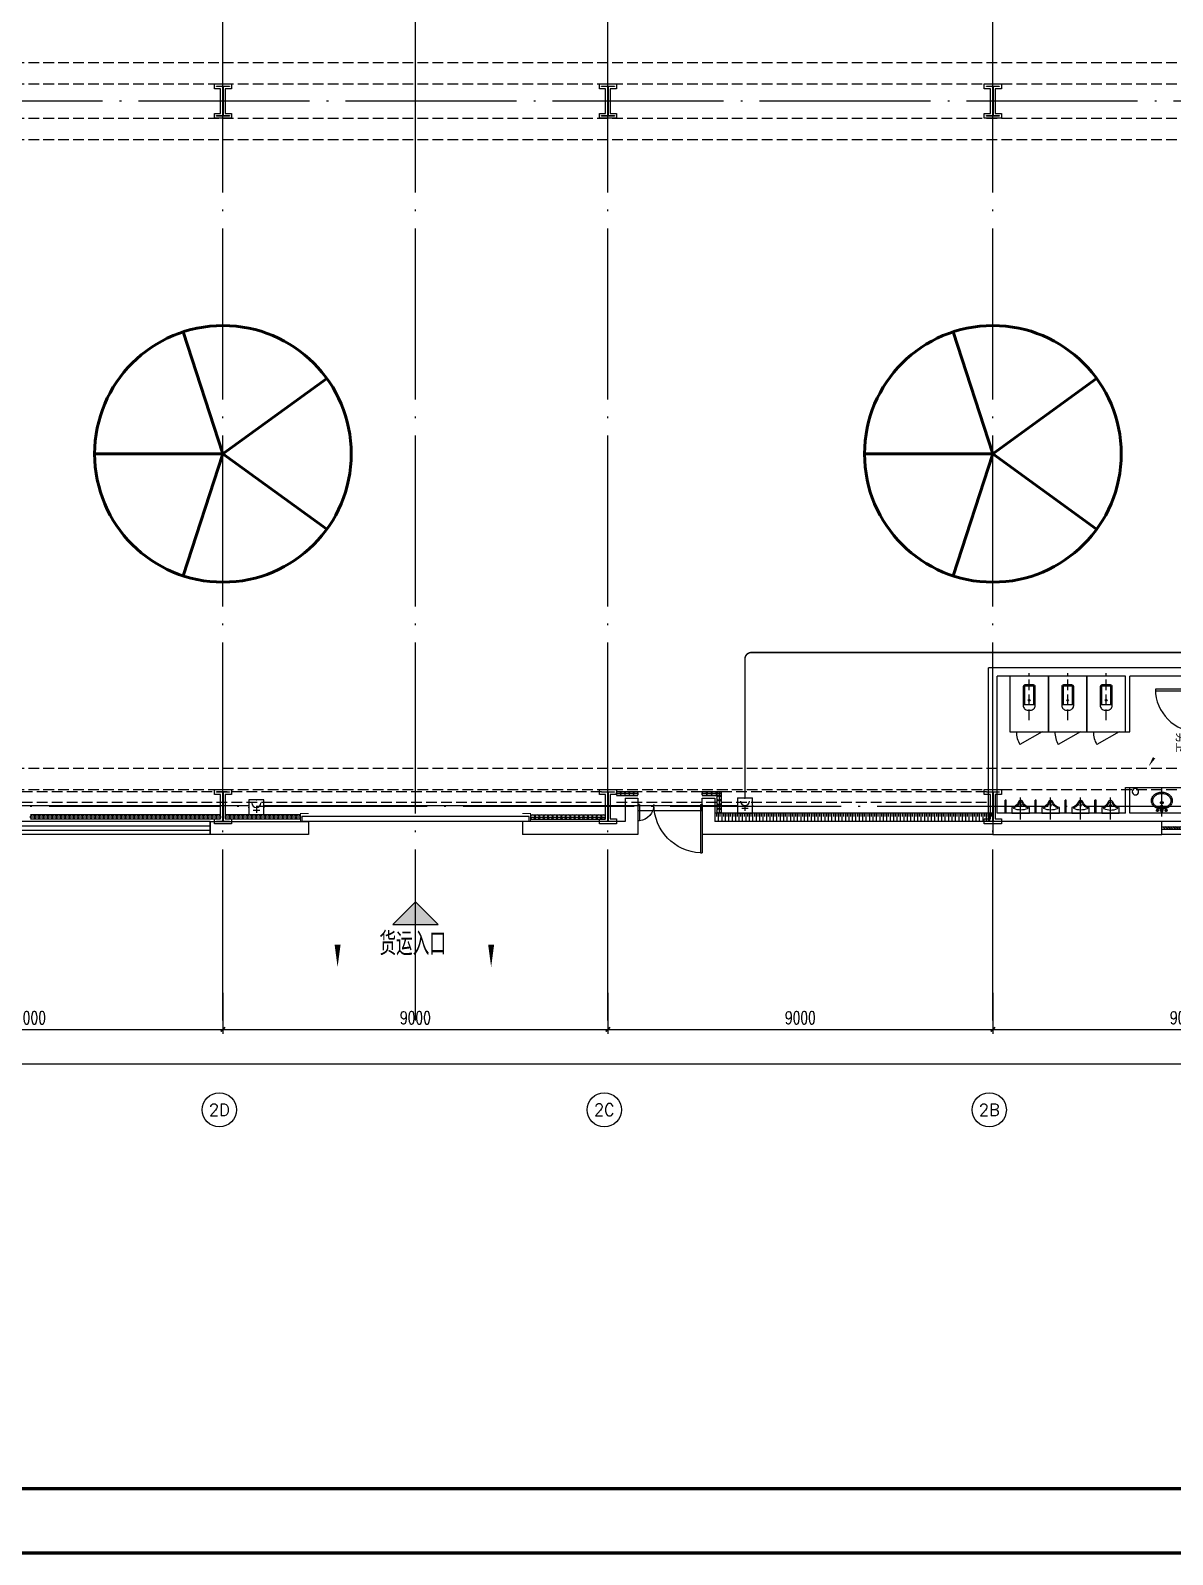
# Model space of a CAD drawing. Extents: x -1396510 to 1250330, y -1892470 to 1623980.
# Drawn here: x 622616 to 649316, y -816618 to -780980 of the extents above; entities that cross this region are included whole.
import ezdxf
from ezdxf.enums import TextEntityAlignment as Align

# ---------------------------------------------------------------- set-up
doc = ezdxf.new("R2010")
doc.units = 0
doc.header["$LTSCALE"] = 1000
doc.header["$MEASUREMENT"] = 0
for name, pattern in [('10平面$0$DASH', [0.35, 0.25, -0.1]), ('10平面$1$DOTE', [2.42, 2, -0.2, 0.02, -0.2]), ('DASH', [0.35, 0.25, -0.1]), ('DOTE', [2.42, 2, -0.2, 0.02, -0.2])]:
    doc.linetypes.add(name, pattern=pattern)
doc.layers.get('Defpoints').update_dxf_attribs({"color": 210})
for name, color, linetype in [('0-cxFrame', 155, 'Continuous'), ('10平面$0$WINDOW', 4, 'Continuous'), ('10平面$1$A-AXIS-DOTE', 14, '10平面$1$DOTE'), ('99平面图例外参$0$A-HATCH-2', 251, 'Continuous'), ('A-AXIS-D', 1, 'Continuous'), ('A-AXIS-DOTE', 14, 'DOTE'), ('A-AXIS-SYMB', 3, 'Continuous'), ('A-HATCH-2', 251, 'Continuous'), ('A-HRAIL', 173, 'Continuous'), ('A-LIN-V', 9, 'Continuous'), ('A-SFCE', 30, 'Continuous'), ('A-TEXT', 61, 'Continuous'), ('A-WC', 223, 'Continuous'), ('A-WINDOW', 140, 'Continuous'), ('AS-COLN', 6, 'Continuous'), ('AS-WALL', 40, 'Continuous'), ('EQUIP-消防', 3, 'Continuous'), ('FH-tri', 180, 'Continuous'), ('WIRE-照明', 1, 'Continuous'), ('建-窗', 4, 'Continuous'), ('建-门', 4, 'Continuous')]:
    doc.layers.add(name, color=color, linetype=linetype)
doc.layers.add('0-cxText', color=131, linetype='Continuous', lineweight=25)
doc.layers.add('A-云线2', color=3, linetype='Continuous', plot=False)
doc.styles.add('_TCH_AXIS', font='COMPLEX', dxfattribs={"bigfont": 'GBCBIG'})
doc.styles.add('_TCH_DIM_T3', font='SIMPLEX', dxfattribs={"width": 0.705882, "bigfont": 'GBCBIG'})
doc.styles.add('_TCH_WINDOW', font='SIMPLEX', dxfattribs={"height": 3.5, "bigfont": 'GBCBIG'})
doc.styles.add('A-STANDARD', font='SIMPLEX', dxfattribs={"bigfont": 'GBCBIG'})
doc.styles.add('cx_tuming', font='simhei.ttf')
doc.styles.add('cx_tuqian1', font='')
doc.styles.get("Standard").update_dxf_attribs({"font": 'gbenor.shx', "bigfont": 'gbcbig.shx'})
doc.styles.add('黑体', font='simhei.ttf', dxfattribs={"height": 12})
doc.styles.get('cx_tuqian1').set_extended_font_data('SimSun')
doc.dimstyles.new('_TCH_ARCH&&100', dxfattribs={"dimtxt": 297.5, "dimasz": 100, "dimexe": 100, "dimexo": 100, "dimgap": 126.25, "dimtad": 1, "dimdec": 0, "dimzin": 0, "dimdsep": 46, "dimtxsty": '_TCH_DIM_T3', "dimblk": 'ARCHTICK', "dimcen": 0.09, "dimclrt": 7, "dimazin": 2, "dimtfac": 1, "dimtdec": 0, "dimtix": 1, "dimtmove": 2, "dimatfit": 3, "dimfxl": 0, "dimtolj": 1, "dimtzin": 0, "dimarcsym": 0})

# ---------------------------------------------------------------- blocks, each defined once
blk = doc.blocks.new('清洁间')
at = {"layer": 'A-AXIS-DOTE', "color": 0, "linetype": 'DASH'}
blk.add_lwpolyline([(2044571, 1694020), (2045331, 1694020)], dxfattribs=at)
at = {"layer": 'A-WC', "color": 0}
for points in [[(2045106, 1693770), (2045106, 1694270), (2044606, 1694270), (2044606, 1693770)], [(2045056, 1693820), (2045056, 1694220), (2044656, 1694220), (2044656, 1693820)]]:
    blk.add_lwpolyline(points, close=True, dxfattribs=at)
for points in [[(2044828, 1694048), (2044656, 1694220)], [(2044884, 1694048), (2045056, 1694220)], [(2044656, 1693820), (2044828, 1693991)], [(2045056, 1693820), (2044884, 1693991)]]:
    blk.add_lwpolyline(points, dxfattribs=at)
blk.add_circle((2044856, 1694020), 40, dxfattribs=at)
blk = doc.blocks.new('厕卫')
at = {"layer": 'A-AXIS-DOTE', "color": 0, "linetype": 'DASH'}
blk.add_line((50, -823), (50, 272), dxfattribs=at)
at = {"layer": 'A-WC', "color": 0}
for p, q in [((-60, -40), (-60, -470)), ((150, -30), (-50, -30)), ((160, -470), (160, -40)), ((190, -470), (-90, -470)), ((350, -1097), (-170, -1397))]:
    blk.add_line(p, q, dxfattribs=at)
blk.add_lwpolyline([(-400, 203), (-400, -1097), (500, -1097), (500, 203)], close=True, dxfattribs=at)
blk.add_lwpolyline([(190, -40, 0.414214), (150, 0), (-50, 0, 0.414214), (-90, -40), (-90, -480, 0.414214), (20, -590), (80, -590, 0.414214), (190, -480)], format="xyb", close=True, dxfattribs=at)
blk.add_circle((50, -359), 20, dxfattribs=at)
for centre, radius, start, end in [((-50, -40), 10, 90, 180), ((150, -40), 10, 0, 90), ((350, -1097), 600, 180, 209.9999)]:
    blk.add_arc(centre, radius, start, end, dxfattribs=at)
for p in [(50, 0), (50, -359)]:
    blk.add_point(p, dxfattribs=at)
blk = doc.blocks.new('$lvtry$00000224')
at = {"color": 0}
for p, q in [((-363, 0), (-363, -300)), ((-338, 0), (-363, 0)), ((-338, -300), (-363, -300)), ((-338, 0), (-338, -300)), ((337, 0), (337, -300)), ((362, 0), (337, 0)), ((362, -300), (337, -300)), ((362, 0), (362, -300))]:
    blk.add_line(p, q, dxfattribs=at)
at = {"color": 0, "elevation": 0}
blk.add_lwpolyline([(-205, -131), (-205, 0), (205, 0), (205, -131, 0.268068), (51, -263, -0.317765), (0, -300, -0.317765), (-51, -263, 0.268068)], format="xyb", close=True, dxfattribs=at)
at = {"color": 0}
blk.add_circle((0, -182, 0), 20, dxfattribs=at)
for centre, radius, start, end in [((-152, -115, 0), 10, 114.1084, 248.1394), ((5, -466, 0), 395, 66.6675, 114.1084), ((-243, -341, 0), 233, 19.2639, 68.1394), ((0, -256, 0), 24, 199.2639, 269.4998), ((0, -256, 0), 24, 270.5002, 340.7361), ((243, -341, 0), 233, 110.4941, 160.7361), ((158, -113, 0), 10, 290.4941, 66.6675)]:
    blk.add_arc(centre, radius, start, end, dxfattribs=at)
blk.add_point((0, -182, 0), dxfattribs=at)
at = {"layer": 'A-AXIS-DOTE', "color": 0}
blk.add_lwpolyline([(0, 153), (0, -367)], dxfattribs=at)
blk = doc.blocks.new('小便器')
at = {"layer": 'A-WC', "color": 8, "xscale": -1, "rotation": 89.99999999999999}
blk.add_blockref('$lvtry$00000224', (2044606, 1695654), dxfattribs=at)
blk = doc.blocks.new('45345')
at = {"layer": 'A-WC'}
h = blk.add_hatch(dxfattribs=at)
h.set_pattern_fill('ANSI31', color=0, scale=10)
h.set_pattern_definition([(30, (40598742844.535, 3385776346.45), (-7.9375, 13.74815), [])])
edge = h.paths.add_edge_path()
edge.add_arc((40598742441.347763, 3385774511.717568), 50, 0, 360)
at = {"layer": 'A-WC', "color": 0}
blk.add_circle((40598742441.347763, 3385774511.717568), 50, dxfattribs=at)
blk = doc.blocks.new('343243')
at = {"layer": '10平面$1$A-AXIS-DOTE', "color": 0}
blk.add_lwpolyline([(-137039, 783550), (-137039, 784210)], dxfattribs=at)
at = {"layer": 'A-WC', "color": 0}
for p, q in [((-137176, 783694), (-137103, 783694)), ((-137139, 783657), (-137139, 783731)), ((-137084, 783875), (-136994, 783875)), ((-137071, 783707), (-137056, 783814)), ((-137064, 783668), (-137071, 783707)), ((-137064, 783668), (-137056, 783814)), ((-137063, 783687), (-137015, 783687)), ((-137056, 783814), (-137022, 783814)), ((-137056, 783804), (-137022, 783804)), ((-137039, 783830), (-137039, 783920)), ((-137014, 783668), (-137022, 783814)), ((-137008, 783707), (-137022, 783814)), ((-137014, 783668), (-137008, 783707)), ((-136976, 783694), (-136903, 783694)), ((-136939, 783657), (-136939, 783731)), ((-137064, 783668), (-137014, 783668))]:
    blk.add_line(p, q, dxfattribs=at)
for points in [[(-137069, 783721, -0.055034), (-137132, 783735, -0.088849), (-137208, 783776, -0.104988), (-137263, 783843, -0.12017), (-137282, 783920, -0.12017), (-137263, 783997, -0.104988), (-137208, 784064, -0.088849), (-137132, 784105, -0.080052), (-137039, 784120, -0.080052)], [(-137065, 783751, -0.056066), (-137123, 783763, -0.088849), (-137190, 783800, -0.104988), (-137237, 783857, -0.12017), (-137252, 783920, -0.12017), (-137237, 783983, -0.104988), (-137190, 784040, -0.088849), (-137123, 784077, -0.080052), (-137039, 784090, -0.080052)], [(-137039, 784120, -0.080052), (-136946, 784105, -0.088849), (-136870, 784064, -0.104988), (-136815, 783997, -0.12017), (-136796, 783920, -0.12017), (-136815, 783843, -0.104988), (-136870, 783776, -0.088849), (-136946, 783735, -0.055034), (-137010, 783721, -0.080052)], [(-137039, 784090, -0.080052), (-136956, 784077, -0.088849), (-136889, 784040, -0.104988), (-136842, 783983, -0.12017), (-136826, 783920, -0.12017), (-136842, 783857, -0.104988), (-136889, 783800, -0.088849), (-136956, 783763, -0.056066), (-137014, 783751, -0.080052)]]:
    blk.add_lwpolyline(points, format="xyb", dxfattribs=at)
for centre, radius in [((-137139, 783694), 25), ((-137139, 783694), 15), ((-137039, 783875), 30), ((-137039, 783875), 20), ((-136939, 783694), 25), ((-136939, 783694), 15)]:
    blk.add_circle(centre, radius, dxfattribs=at)
for centre, start, end in [((-137040, 783695), 80.5252, 279.4748), ((-137038, 783695), 260.5252, 99.4748)]:
    blk.add_arc(centre, 7.19, start, end, dxfattribs=at)
blk = doc.blocks.new('*U14')
at = {"color": 0}
blk.add_lwpolyline([(500, 0), (500, 1000), (460, 1000), (460, 0)], close=True, dxfattribs=at)
blk.add_arc((500, 0), 1000, 90, 180, dxfattribs=at)
blk = doc.blocks.new('*U13')
at = {"color": 0, "xscale": 0.001, "yscale": 0.001, "zscale": 0.001}
blk.add_blockref('*U14', (0, 0), dxfattribs=at)
blk = doc.blocks.new('*U16')
at = {"color": 0}
blk.add_lwpolyline([(400, 0), (400, 800), (360, 800), (360, 0)], close=True, dxfattribs=at)
blk.add_arc((400, 0), 800, 90, 180, dxfattribs=at)
blk = doc.blocks.new('*U15')
at = {"color": 0, "xscale": 0.00125, "yscale": 0.00125, "zscale": 0.00125}
blk.add_blockref('*U16', (0, 0), dxfattribs=at)
blk = doc.blocks.new('G$CA7A27C8F')
at = {"layer": 'A-AXIS-DOTE', "color": 8}
blk.add_lwpolyline([(2222, -4363), (1702, -4363)], dxfattribs=at)
at = {"layer": 'A-AXIS-SYMB', "color": 8}
for points in [[(-426, 1047, 0, 0, 0), (104, 1517, 0, 64, 0), (-76, 1358, 0, 0, 0)], [(1310, -1863, 0, 0, 0), (1840, -1393, 0, 64, 0), (1660, -1552, 0, 0, 0)], [(364, -3083, 0, 0, 0), (980, -3473, 0, 64, 0), (777, -3344, 0, 0, 0)]]:
    blk.add_lwpolyline(points, format="xyseb", dxfattribs=at)
at = {"layer": 'A-LIN-V', "color": 8}
blk.add_line((2070, 2187), (-1130, 2187), dxfattribs=at)
at = {"layer": 'A-WC', "color": 8}
for p, q in [((1470, -3913), (1470, -2413)), ((2070, -4700), (1770, -4700)), ((1770, -4700), (1770, -4725)), ((2070, -4725), (1770, -4725))]:
    blk.add_line(p, q, dxfattribs=at)
at = {"layer": 'A-WC'}
blk.add_line((2070, -4700), (2070, -4725), dxfattribs=at)
at = {"layer": 'A-WC', "color": 8}
blk.add_lwpolyline([(-1130, 1587), (270, 1587), (270, 2187), (270, 2187)], dxfattribs=at)
at = {"layer": 'A-WC', "color": 8, "elevation": 0}
blk.add_lwpolyline([(1939, -4568), (2070, -4568), (2070, -4158), (1939, -4158, -0.268068), (1806, -4312, 0.317765), (1770, -4363, 0.317765), (1806, -4414, -0.268068)], format="xyb", close=True, dxfattribs=at)
at = {"layer": 'A-WC', "color": 8}
blk.add_circle((1888, -4363, 0), 20, dxfattribs=at)
for centre, radius, start, end in [((1729, -4120, 0), 233, 289.2639, 339.5059), ((1957, -4205, 0), 10, 23.3325, 159.5059), ((1603, -4358, 0), 395, 335.8916, 23.3325), ((1814, -4363, 0), 24, 109.2639, 179.4998), ((1814, -4363, 0), 24, 180.5002, 250.7361), ((1729, -4606, 0), 233, 21.8606, 70.7361), ((1955, -4515, 0), 10, 201.8606, 335.8916)]:
    blk.add_arc(centre, radius, start, end, dxfattribs=at)
blk.add_point((1888, -4363, 0), dxfattribs=at)
at = {"layer": 'AS-WALL'}
for p, q in [((-1330, 2387), (-1330, -563)), ((-1130, 2387), (-1330, 2387)), ((-1130, 2387), (-1130, -363)), ((2070, 2387), (2070, -363)), ((2270, 2387), (2070, 2387)), ((2270, 2387), (2270, -463)), ((-1330, -563), (-830, -563)), ((-830, -363), (-1130, -363)), ((-830, -563), (-830, -363)), ((370, -363), (170, -363)), ((170, -363), (170, -563)), ((170, -563), (270, -563)), ((270, -563), (270, -1013)), ((2070, -363), (370, -363)), ((470, -1013), (470, -563)), ((2070, -563), (470, -563)), ((2070, -563), (2070, -2213)), ((2270, -463), (2270, -2313)), ((270, -1013), (470, -1013)), ((470, -1813), (270, -1813)), ((270, -1813), (270, -2213)), ((470, -2213), (470, -1813)), ((-1330, -2213), (-1330, -3963)), ((-830, -2213), (-1330, -2213)), ((-1130, -2413), (-1130, -3913)), ((-1130, -2413), (-830, -2413)), ((-830, -2413), (-830, -2213)), ((270, -2213), (170, -2213)), ((170, -2213), (170, -2413)), ((170, -2413), (370, -2413)), ((2070, -2413), (370, -2413)), ((2070, -2213), (470, -2213)), ((2070, -2413), (2070, -3913)), ((2270, -2313), (2270, -3963)), ((170, -3913), (-1130, -3913)), ((170, -4013), (170, -3913)), ((2070, -3913), (1470, -3913)), ((1470, -4013), (1470, -3913)), ((-1330, -3963), (-1330, -7213)), ((170, -4013), (-1130, -4013)), ((-1130, -4013), (-1130, -7013)), ((2070, -4013), (1470, -4013)), ((2070, -4013), (2070, -7013)), ((2270, -3963), (2270, -7213)), ((2070, -7013), (-1130, -7013)), ((2270, -7213), (-1330, -7213))]:
    blk.add_line(p, q, dxfattribs=at)
at = {"layer": '建-门'}
for p, q in [((170, -363), (-830, -363)), ((470, -1013), (470, -1813)), ((170, -2413), (-830, -2413))]:
    blk.add_line(p, q, dxfattribs=at)
at = {"color": 8}
for name, p, rotation in [('厕卫', (1866, 1037), 270), ('厕卫', (1866, 137), 270), ('厕卫', (-928, -4513), 90), ('厕卫', (-928, -5413), 90), ('小便器', (2046676, 1690591), 180), ('小便器', (2046676, 1689891), 180), ('厕卫', (-928, -6313), 90), ('小便器', (2046676, 1689191), 180)]:
    blk.add_blockref(name, p, dxfattribs=dict(at, rotation=rotation))
at = {"layer": 'A-HRAIL', "color": 8, "rotation": 180}
blk.add_blockref('清洁间', (2046676, 1693207), dxfattribs=at)
at = {"layer": 'A-LIN-V', "color": 8, "xscale": -1.5, "yscale": 1.5, "zscale": 1.5}
for p in [(60898113797, -5078660050), (60898115621, -5078662967), (60898115232, -5078665548)]:
    blk.add_blockref('45345', p, dxfattribs=at)
at = {"layer": 'A-WINDOW', "color": 8}
for p, rotation in [((-137370, 785805), 180), ((785700, 133876), 90)]:
    blk.add_blockref('343243', p, dxfattribs=dict(at, rotation=rotation))
at = {"layer": '建-门'}
for name, p, xscale, yscale, zscale, rotation in [('*U13', (-330, -463), 1000, -1000, 199.9999999999999, 180.0000000000208), ('*U15', (370, -1413), 800, -800, 199.9999999999998, 270), ('*U13', (-330, -2313), 1000, 1000, 200, 180.0000000000208)]:
    blk.add_blockref(name, p, dxfattribs=dict(at, xscale=xscale, yscale=yscale, zscale=zscale, rotation=rotation))
at = {"layer": 'A-TEXT', "color": 8, "style": '_TCH_WINDOW'}
for s, p in [('女卫', (-372, 733)), ('清洁间', (1028, -1515)), ('男卫', (191, -2836))]:
    blk.add_text(s, height=231.5, dxfattribs=at).set_placement(p)
blk = doc.blocks.new('WINDOW2DLIB$DYNSTYLE$00000005')
at = {"color": 0}
for points in [[(-0.5, 0.5), (-0.5, -0.5)], [(-0.5, 0.5), (0.5, 0.5)], [(0.5, -0.5), (0.5, 0.5)], [(0.5, 0.1667), (-0.5, 0.1667)], [(0.5, -0.1667), (-0.5, -0.1667)], [(-0.5, -0.5), (0.5, -0.5)]]:
    blk.add_lwpolyline(points, dxfattribs=at)
blk = doc.blocks.new('10平面$0$$DorLib2D$00000126')
at = {"color": 0, "linetype": 'Continuous'}
for p, q in [((-0.532, 0.5), (-0.532, 0.9)), ((0.532, 0.9), (0.532, 0.5))]:
    blk.add_line(p, q, dxfattribs=at)
at = {"color": 0, "linetype": '10平面$0$DASH'}
for p, q in [((-0.532, 0.9), (0.532, 0.9)), ((-0.532, 0.5), (0.532, 0.5))]:
    blk.add_line(p, q, dxfattribs=at)
blk = doc.blocks.new('DOOR2DLIB$SYSLIB$00000123')
at = {"color": 0}
for p, q in [((0.475, -0.001), (0.475, 0.752)), ((0.475, 0.752), (0.5, 0.752)), ((0.5, -0.001), (0.5, 0.752)), ((-0.5, 0), (-0.5, 0.252)), ((-0.475, 0.252), (-0.5, 0.252)), ((-0.475, 0), (-0.475, 0.252)), ((-0.475, 0), (-0.5, 0)), ((0.475, -0.001), (0.5, -0.001))]:
    blk.add_line(p, q, dxfattribs=at)
for centre, radius, start, end in [((0.505, -0.002), 0.755, 92.2493, 179.7238), ((-0.501, 0.003), 0.251, 359.7899, 84.0974)]:
    blk.add_arc(centre, radius, start, end, dxfattribs=at)
blk = doc.blocks.new('42343243')
at = {"layer": '10平面$0$WINDOW'}
blk.add_line((-144654, 1222620), (-146154, 1222620), dxfattribs=at)
at = {"layer": 'AS-WALL'}
for p, q in [((-153854, 1223170), (-156154, 1223170)), ((-156154, 1223170), (-156154, 1222870)), ((-153854, 1222870), (-153854, 1223170)), ((-146154, 1223170), (-148854, 1223170)), ((-148854, 1222870), (-148854, 1223170)), ((-146154, 1222620), (-146154, 1223170)), ((-144654, 1222620), (-144654, 1223170)), ((-137854, 1223170), (-144654, 1223170)), ((-137854, 1222870), (-137854, 1223170)), ((-156154, 1222870), (-153854, 1222870)), ((-146454, 1222870), (-148854, 1222870)), ((-146454, 1222320), (-146454, 1222870)), ((-144354, 1222320), (-144354, 1222870)), ((-137854, 1222870), (-144354, 1222870)), ((-146154, 1222320), (-146154, 1222620)), ((-144654, 1222620), (-144654, 1222320)), ((-146454, 1222320), (-146154, 1222320)), ((-144654, 1222320), (-144354, 1222320))]:
    blk.add_line(p, q, dxfattribs=at)
at = {"layer": '10平面$0$WINDOW', "zscale": 300}
for name, p, xscale, yscale, rotation in [('DOOR2DLIB$SYSLIB$00000123', (-145404, 1222470), -1500, -1500, 179.9999999999555), ('10平面$0$$DorLib2D$00000126', (-151354, 1223020), 5000, 300, 180)]:
    blk.add_blockref(name, p, dxfattribs=dict(at, xscale=xscale, yscale=yscale, rotation=rotation))
at = {"layer": '建-窗', "xscale": -13200, "yscale": -300, "zscale": 300, "rotation": 359.9999999996728}
blk.add_blockref('WINDOW2DLIB$DYNSTYLE$00000005', (-162754, 1223020), dxfattribs=at)
blk = doc.blocks.new('nt66')
at = {"layer": 'A-HATCH-2', "color": 8}
blk.add_lwpolyline([(-195840, 766870), (-195440, 766870), (-195440, 766758), (-195586, 766758), (-195586, 766182), (-195440, 766182), (-195440, 766070), (-195840, 766070), (-195840, 766182), (-195694, 766182), (-195694, 766758), (-195840, 766758)], close=True, dxfattribs=at)
at = {"layer": 'AS-COLN'}
blk.add_lwpolyline([(-195790, 766820), (-195490, 766820), (-195490, 766808), (-195636, 766808), (-195636, 766132), (-195490, 766132), (-195490, 766120), (-195790, 766120), (-195790, 766132), (-195644, 766132), (-195644, 766808), (-195790, 766808)], close=True, dxfattribs=at)
blk = doc.blocks.new('33333')
for p in [(39786, -109900), (48786, -109900), (57786, -109900), (39786, -126400), (48786, -126400), (57786, -126400)]:
    blk.add_blockref('nt66', p)
blk = doc.blocks.new('w42343')
at = {"layer": 'A-HATCH-2', "color": 8, "linetype": 'DASH'}
for p, q in [((-263654, 657470), (-128354, 657470)), ((-263654, 656970), (-128354, 656970)), ((-263654, 656170), (-128354, 656170)), ((-263654, 655670), (-128354, 655670)), ((-263654, 640970), (-128354, 640970)), ((-263654, 640470), (-128354, 640470))]:
    blk.add_line(p, q, dxfattribs=at)
blk = doc.blocks.new('w4324324')
at = {"layer": 'A-HATCH-2', "color": 0, "lineweight": 60}
for q in [(-1694760, 686605), (-1697614, 684532), (-1691907, 684532), (-1696524, 681178), (-1692997, 681178)]:
    blk.add_line((-1694760, 683605), q, dxfattribs=at)
blk.add_circle((-1694760, 683605), 3000, dxfattribs=at)
blk = doc.blocks.new('ner546')
at = {"layer": 'A-LIN-V', "color": 8}
for p in [(565280, -46744), (565280, -64744)]:
    blk.add_blockref('w4324324', p, dxfattribs=at)
blk = doc.blocks.new('3333')
at = {"layer": 'A-SFCE', "const_width": 20}
blk.add_lwpolyline([(-227064, 766320), (-227064, 766510), (-227244, 766510), (-227244, 766320)], dxfattribs=at)
blk = doc.blocks.new('_ArchTick')
at = {"color": 0, "linetype": 'ByBlock', "const_width": 0.4}
blk.add_lwpolyline([(-0.5, -0.5), (0.5, 0.5)], dxfattribs=at)
blk = doc.blocks.new('*D5760')
at = {"layer": 'A-AXIS-D', "color": 0, "lineweight": -2, "transparency": 16777216}
for p, q in [((120300, -86850), (120300, -87810)), ((129300, -86850), (129300, -87810)), ((120300, -87710), (129300, -87710))]:
    blk.add_line(p, q, dxfattribs=at)
at = {"layer": 'Defpoints', "color": 0, "transparency": 16777216}
for p in [(120300, -86750), (129300, -86750), (129300, -87710)]:
    blk.add_point(p, dxfattribs=at)
at = {"layer": 'A-AXIS-D', "color": 0, "lineweight": -2, "transparency": 16777216, "xscale": 100, "yscale": 100, "zscale": 100, "rotation": 180}
blk.add_blockref('_ArchTick', (120300, -87710), dxfattribs=at)
at = {"layer": 'A-AXIS-D', "color": 0, "lineweight": -2, "transparency": 16777216, "xscale": 100, "yscale": 100, "zscale": 100}
blk.add_blockref('_ArchTick', (129300, -87710), dxfattribs=at)
at = {"layer": 'A-AXIS-D', "color": 7, "transparency": 16777216, "insert": (124800, -87435), "char_height": 297.5, "attachment_point": 5, "style": '_TCH_DIM_T3'}
blk.add_mtext('\\A1;9000', dxfattribs=at)
blk = doc.blocks.new('*D5761')
at = {"layer": 'A-AXIS-D', "color": 0, "lineweight": -2, "transparency": 16777216}
for p, q in [((129300, -86850), (129300, -87810)), ((138300, -86850), (138300, -87810)), ((129300, -87710), (138300, -87710))]:
    blk.add_line(p, q, dxfattribs=at)
at = {"layer": 'Defpoints', "color": 0, "transparency": 16777216}
for p in [(129300, -86750), (138300, -86750), (138300, -87710)]:
    blk.add_point(p, dxfattribs=at)
at = {"layer": 'A-AXIS-D', "color": 0, "lineweight": -2, "transparency": 16777216, "xscale": 100, "yscale": 100, "zscale": 100, "rotation": 180}
blk.add_blockref('_ArchTick', (129300, -87710), dxfattribs=at)
at = {"layer": 'A-AXIS-D', "color": 0, "lineweight": -2, "transparency": 16777216, "xscale": 100, "yscale": 100, "zscale": 100}
blk.add_blockref('_ArchTick', (138300, -87710), dxfattribs=at)
at = {"layer": 'A-AXIS-D', "color": 7, "transparency": 16777216, "insert": (133800, -87435), "char_height": 297.5, "attachment_point": 5, "style": '_TCH_DIM_T3'}
blk.add_mtext('\\A1;9000', dxfattribs=at)
blk = doc.blocks.new('*D5762')
at = {"layer": 'A-AXIS-D', "color": 0, "lineweight": -2, "transparency": 16777216}
for p, q in [((138300, -86850), (138300, -87810)), ((147300, -86850), (147300, -87810)), ((138300, -87710), (147300, -87710))]:
    blk.add_line(p, q, dxfattribs=at)
at = {"layer": 'Defpoints', "color": 0, "transparency": 16777216}
for p in [(138300, -86750), (147300, -86750), (147300, -87710)]:
    blk.add_point(p, dxfattribs=at)
at = {"layer": 'A-AXIS-D', "color": 0, "lineweight": -2, "transparency": 16777216, "xscale": 100, "yscale": 100, "zscale": 100, "rotation": 180}
blk.add_blockref('_ArchTick', (138300, -87710), dxfattribs=at)
at = {"layer": 'A-AXIS-D', "color": 0, "lineweight": -2, "transparency": 16777216, "xscale": 100, "yscale": 100, "zscale": 100}
blk.add_blockref('_ArchTick', (147300, -87710), dxfattribs=at)
at = {"layer": 'A-AXIS-D', "color": 7, "transparency": 16777216, "insert": (142800, -87435), "char_height": 297.5, "attachment_point": 5, "style": '_TCH_DIM_T3'}
blk.add_mtext('\\A1;9000', dxfattribs=at)
blk = doc.blocks.new('*D5763')
at = {"layer": 'A-AXIS-D', "color": 0, "lineweight": -2, "transparency": 16777216}
for p, q in [((147300, -86850), (147300, -87810)), ((156300, -86850), (156300, -87810)), ((147300, -87710), (156300, -87710))]:
    blk.add_line(p, q, dxfattribs=at)
at = {"layer": 'Defpoints', "color": 0, "transparency": 16777216}
for p in [(147300, -86750), (156300, -86750), (156300, -87710)]:
    blk.add_point(p, dxfattribs=at)
at = {"layer": 'A-AXIS-D', "color": 0, "lineweight": -2, "transparency": 16777216, "xscale": 100, "yscale": 100, "zscale": 100, "rotation": 180}
blk.add_blockref('_ArchTick', (147300, -87710), dxfattribs=at)
at = {"layer": 'A-AXIS-D', "color": 0, "lineweight": -2, "transparency": 16777216, "xscale": 100, "yscale": 100, "zscale": 100}
blk.add_blockref('_ArchTick', (156300, -87710), dxfattribs=at)
at = {"layer": 'A-AXIS-D', "color": 7, "transparency": 16777216, "insert": (151800, -87435), "char_height": 297.5, "attachment_point": 5, "style": '_TCH_DIM_T3'}
blk.add_mtext('\\A1;9000', dxfattribs=at)
blk = doc.blocks.new('*D5765')
at = {"layer": 'A-AXIS-D', "color": 0, "lineweight": -2, "transparency": 16777216}
for p, q in [((-900, -86950), (-900, -88610)), ((157100, -86950), (157100, -88610)), ((-900, -88510), (157100, -88510))]:
    blk.add_line(p, q, dxfattribs=at)
at = {"layer": 'Defpoints', "color": 0, "transparency": 16777216}
for p in [(-900, -86850), (157100, -86850), (157100, -88510)]:
    blk.add_point(p, dxfattribs=at)
at = {"layer": 'A-AXIS-D', "color": 0, "lineweight": -2, "transparency": 16777216, "xscale": 100, "yscale": 100, "zscale": 100, "rotation": 180}
blk.add_blockref('_ArchTick', (-900, -88510), dxfattribs=at)
at = {"layer": 'A-AXIS-D', "color": 0, "lineweight": -2, "transparency": 16777216, "xscale": 100, "yscale": 100, "zscale": 100}
blk.add_blockref('_ArchTick', (157100, -88510), dxfattribs=at)
at = {"layer": 'A-AXIS-D', "color": 7, "transparency": 16777216, "insert": (78100, -88235), "char_height": 297.5, "attachment_point": 5, "style": '_TCH_DIM_T3'}
blk.add_mtext('\\A1;158000', dxfattribs=at)
blk = doc.blocks.new('*U52')
at = {"color": 0}
for p, q in [((-250, 150), (250, 150)), ((250, 30), (-250, 30)), ((-250, -30), (-190, 30)), ((-190, -30), (-130, 30)), ((-130, -30), (-70, 30)), ((-70, -30), (-10, 30)), ((-10, -30), (50, 30)), ((50, -30), (110, 30)), ((110, -30), (170, 30)), ((170, -30), (230, 30)), ((250, -30), (-250, -30)), ((-250, -150), (250, -150))]:
    blk.add_line(p, q, dxfattribs=at)
for points in [[(-250, -150), (-250, 150)], [(250, -150), (250, 150)]]:
    blk.add_lwpolyline(points, dxfattribs=at)
blk = doc.blocks.new('*U51')
at = {"color": 0, "xscale": 0.001999999996058992, "yscale": 0.003333333333333334, "zscale": 0.001999999996058992}
blk.add_blockref('*U52', (0, 0), dxfattribs=at)
blk = doc.blocks.new('99平面图例外参$0$$LinePat$填挖边坡')
at = {"color": 0}
for p, q in [((0, 0), (0, -1500)), ((300, 0), (300, -600))]:
    blk.add_line(p, q, dxfattribs=at)
at = {"layer": 'Defpoints', "color": 0}
blk.add_point((600, 0), dxfattribs=at)
blk = doc.blocks.new('99平面图例外参$0$$LinePat$圆环')
for points in [[(0, 150), (300, 150)], [(0, 0), (300, 0)], [(0, -150), (300, -150)]]:
    blk.add_lwpolyline(points)
at = {"color": 0}
blk.add_circle((150, 0), 150, dxfattribs=at)
blk = doc.blocks.new('$equip$00002656')
for p, q in [((-0.5, 1), (-0.5, 0)), ((0.5, 1), (-0.5, 1)), ((-0.5, 0), (0.5, 0)), ((-0.22, 0.33), (0.22, 0.33)), ((0, 0.5), (0, 0.15)), ((0.5, 0), (0.5, 1))]:
    blk.add_line(p, q)
at = {"const_width": 0.0571}
blk.add_lwpolyline([(-0.5, 1), (0.5, 1), (0.5, 0), (-0.5, 0), (-0.5, 1), (0.5, 1)], dxfattribs=at)
blk.add_arc((0, 0.8), 0.3, 180, 0)
for p in [(-0.5, 0.5), (0, 1), (0, 0), (0.5, 0.5)]:
    blk.add_point(p)
at = {"color": 7, "flags": 1}
for tag, height, p in [('A', 0.00002, (0, 0)), ('B', 0.4, (0.76, 0.29))]:
    blk.add_attdef(tag, text='', height=height, dxfattribs=at).set_placement(p, align=Align.MIDDLE_CENTER)
blk = doc.blocks.new('TK22.A0+1 L(Dragon)')
at = {"layer": '0-cxFrame', "color": 7, "const_width": 0.5}
blk.add_lwpolyline([(0, 0), (-1485, 0), (-1485, 841), (0, 841)], close=True, dxfattribs=at)
at = {"layer": '0-cxFrame', "const_width": 0.5}
blk.add_lwpolyline([(-80, 10), (-1465, 10), (-1465, 831), (-80, 831)], close=True, dxfattribs=at)
at = {"style": '黑体', "flags": 4}
blk.add_attdef('图幅', text='', height=3.3, dxfattribs=at).set_placement((-40, 3), align=Align.RIGHT)
at = {"layer": '0-cxText', "flags": 4}
for tag, height, style, p in [('建设单位', 3.5, 'cx_tuming', (-45, 240)), ('项目名称', 3.5, 'cx_tuming', (-45, 210)), ('子项名称', 3.5, 'cx_tuming', (-45, 180)), ('工程编号', 3.3, 'cx_tuqian1', (-35, 165)), ('图名1', 3.5, 'cx_tuming', (-45, 87)), ('图名2', 3.5, 'cx_tuming', (-45, 79)), ('图名3', 3.5, 'cx_tuming', (-45, 71)), ('出图日期', 3.3, 'cx_tuqian1', (-39, 60)), ('专业', 3.3, 'cx_tuqian1', (-55, 52)), ('图号', 3.3, 'cx_tuqian1', (-55, 44)), ('版次', 3.3, 'cx_tuqian1', (-20, 44))]:
    blk.add_attdef(tag, text='', height=height, dxfattribs=dict(at, style=style)).set_placement(p, align=Align.MIDDLE)
at = {"layer": 'Defpoints', "color": 6, "flags": 4}
for tag, height, style, p in [('tufu', 3.3, '黑体', (-12, 12)), ('dwfname', 4, 'cx_tuqian1', (-80, 3))]:
    blk.add_attdef(tag, text='', height=height, dxfattribs=dict(at, style=style)).set_placement(p, align=Align.RIGHT)
blk = doc.blocks.new('世赫2#厂房一层0821')
at = {"layer": 'FH-tri'}
h = blk.add_hatch(color=8, dxfattribs=at)
h.dxf.hatch_style = 1
h.paths.add_polyline_path([(133269.7, -85252.6), (134330.3, -85252.6), (133800, -84722.3)])
at = {"layer": 'A-AXIS-D'}
for centre in [(129215.1, -89588.9), (138215.1, -89588.9), (147215.1, -89588.9)]:
    blk.add_circle(centre, 400, dxfattribs=at)
at = {"layer": 'A-AXIS-DOTE', "color": 8, "ltscale": 2}
for p, q in [((129300, -87498.9), (129300, 6300)), ((133800, -87498.9), (133800, 6300)), ((138300, -87498.9), (138300, 6300)), ((147300, -87498.9), (147300, 6300)), ((165204.2, -66000), (-11095.8, -66000)), ((163114.2, -82500), (-11095.8, -82500))]:
    blk.add_line(p, q, dxfattribs=at)
at = {"layer": 'A-AXIS-SYMB', "color": 8}
for points in [[(131980, -84792.3, 0, 0, 0), (131980, -86252.3, 0, 140, 0), (131980, -85727.3, 0, 0, 0)], [(135570, -84792.3, 0, 0, 0), (135570, -86252.3, 0, 140, 0), (135570, -85727.3, 0, 0, 0)]]:
    blk.add_lwpolyline(points, format="xyseb", dxfattribs=at)
at = {"layer": 'A-LIN-V'}
blk.add_line((147304, -82650), (140800, -82650), dxfattribs=at)
at = {"layer": 'A-SFCE', "linetype": 'DASH'}
for p, q in [((138150, -82150), (120450, -82150)), ((138150, -82400), (120450, -82400))]:
    blk.add_line(p, q, dxfattribs=at)
at = {"layer": 'A-SFCE', "color": 2, "linetype": 'DASH'}
for p, q in [((147150, -82150), (138450, -82150)), ((147150, -82400), (138450, -82400))]:
    blk.add_line(p, q, dxfattribs=at)
at = {"layer": 'AS-WALL'}
for p, q in [((151250, -82850), (147300, -82850)), ((147300, -82850), (147300, -83150)), ((151250, -83150), (151250, -82850)), ((147300, -83150), (151250, -83150))]:
    blk.add_line(p, q, dxfattribs=at)
at = {"layer": 'FH-tri', "color": 8}
blk.add_lwpolyline([(133269.7, -85252.6), (134330.3, -85252.6), (134330.3, -85252.6), (133800, -84722.3)], close=True, dxfattribs=at)
at = {"color": 8, "rotation": 270}
blk.add_blockref('G$CA7A27C8F', (154412.9, -80580.4), dxfattribs=at)
at = {"layer": '99平面图例外参$0$A-HATCH-2', "color": 203, "xscale": 0.1338271774238745, "yscale": 0.1333333333333333, "zscale": 0.1333333333333333, "rotation": 8.819635547467743e-11}
for p in [(140800, -82650), (140880.3, -82650), (140960.6, -82650), (141040.9, -82650), (141121.2, -82650), (141201.5, -82650), (141281.8, -82650), (141362.1, -82650), (141442.4, -82650), (141522.7, -82650), (141603, -82650), (141683.3, -82650), (141763.6, -82650), (141843.9, -82650), (141924.1, -82650), (142004.4, -82650), (142084.7, -82650), (142165, -82650), (142245.3, -82650), (142325.6, -82650), (142405.9, -82650), (142486.2, -82650), (142566.5, -82650), (142646.8, -82650), (142727.1, -82650), (142807.4, -82650), (142887.7, -82650), (142968, -82650), (143048.3, -82650), (143128.6, -82650), (143208.9, -82650), (143289.2, -82650), (143369.5, -82650), (143449.8, -82650), (143530.1, -82650), (143610.4, -82650), (143690.7, -82650), (143771, -82650), (143851.3, -82650), (143931.6, -82650), (144011.9, -82650), (144092.1, -82650), (144172.4, -82650), (144252.7, -82650), (144333, -82650), (144413.3, -82650), (144493.6, -82650), (144573.9, -82650), (144654.2, -82650), (144734.5, -82650), (144814.8, -82650), (144895.1, -82650), (144975.4, -82650), (145055.7, -82650), (145136, -82650), (145216.3, -82650), (145296.6, -82650), (145376.9, -82650), (145457.2, -82650), (145537.5, -82650), (145617.8, -82650), (145698.1, -82650), (145778.4, -82650), (145858.7, -82650), (145939, -82650), (146019.3, -82650), (146099.6, -82650), (146179.9, -82650), (146260.1, -82650), (146340.4, -82650), (146420.7, -82650), (146501, -82650), (146581.3, -82650), (146661.6, -82650), (146741.9, -82650), (146822.2, -82650), (146902.5, -82650), (146982.8, -82650), (147063.1, -82650), (147143.4, -82650), (147223.7, -82650)]:
    blk.add_blockref('99平面图例外参$0$$LinePat$填挖边坡', p, dxfattribs=at)
at = {"layer": 'A-HRAIL', "yscale": 0.3333333333111111, "zscale": 0.3333333333111111}
for p, xscale, rotation in [((138600, -82200), 0.3333327848855343, 180), ((138700, -82200), 0.3333327848855343, 180), ((138800, -82200), 0.3333327848855343, 180), ((138900, -82200), 0.3333327848855343, 180), ((139000, -82200), 0.3333327848855343, 180), ((140612.5, -82200), 0.3749999998826196, 180), ((140725, -82200), 0.3749999998826196, 180), ((140837.5, -82200), 0.3749999998826196, 180), ((140950, -82200), 0.3749999998826196, 180), ((140900, -82150), 0.3333333088954032, 270), ((140900, -82250), 0.3333333088954032, 270), ((140900, -82350), 0.3333333088954032, 270), ((140900, -82450), 0.3333333088954032, 270), ((140900, -82550), 0.3333333088954032, 270), ((124901, -82744), 0.3368181817957239, 180.0000000002033), ((125002.1, -82744), 0.3368181817957239, 180.0000000002033), ((125103.1, -82744), 0.3368181817957239, 180.0000000002033), ((125204.2, -82744), 0.3368181817957239, 180.0000000002033), ((125305.2, -82744), 0.3368181817957239, 180.0000000002033), ((125406.3, -82744), 0.3368181817957239, 180.0000000002033), ((125507.3, -82744), 0.3368181817957239, 180.0000000002033), ((125608.4, -82744), 0.3368181817957239, 180.0000000002033), ((125709.4, -82744), 0.3368181817957239, 180.0000000002033), ((125810.5, -82744), 0.3368181817957239, 180.0000000002033), ((125911.5, -82744), 0.3368181817957239, 180.0000000002033), ((126012.5, -82744), 0.3368181817957239, 180.0000000002033), ((126113.6, -82744), 0.3368181817957239, 180.0000000002033), ((126214.6, -82744), 0.3368181817957239, 180.0000000002033), ((126315.7, -82744), 0.3368181817957239, 180.0000000002033), ((126416.7, -82744), 0.3368181817957239, 180.0000000002033), ((126517.8, -82744), 0.3368181817957239, 180.0000000002033), ((126618.8, -82744), 0.3368181817957239, 180.0000000002033), ((126719.9, -82744), 0.3368181817957239, 180.0000000002033), ((126820.9, -82744), 0.3368181817957239, 180.0000000002033), ((126922, -82744), 0.3368181817957239, 180.0000000002033), ((127023, -82744), 0.3368181817957239, 180.0000000002033), ((127124, -82744), 0.3368181817957239, 180.0000000002033), ((127225.1, -82744), 0.3368181817957239, 180.0000000002033), ((127326.1, -82744), 0.3368181817957239, 180.0000000002033), ((127427.2, -82744), 0.3368181817957239, 180.0000000002033), ((127528.2, -82744), 0.3368181817957239, 180.0000000002033), ((127629.3, -82744), 0.3368181817957239, 180.0000000002033), ((127730.3, -82744), 0.3368181817957239, 180.0000000002033), ((127831.4, -82744), 0.3368181817957239, 180.0000000002033), ((127932.4, -82744), 0.3368181817957239, 180.0000000002033), ((128033.5, -82744), 0.3368181817957239, 180.0000000002033), ((128134.5, -82744), 0.3368181817957239, 180.0000000002033), ((128235.5, -82744), 0.3368181817957239, 180.0000000002033), ((128336.6, -82744), 0.3368181817957239, 180.0000000002033), ((128437.6, -82744), 0.3368181817957239, 180.0000000002033), ((128538.7, -82744), 0.3368181817957239, 180.0000000002033), ((128639.7, -82744), 0.3368181817957239, 180.0000000002033), ((128740.8, -82744), 0.3368181817957239, 180.0000000002033), ((128841.8, -82744), 0.3368181817957239, 180.0000000002033), ((128942.9, -82744), 0.3368181817957239, 180.0000000002033), ((129043.9, -82744), 0.3368181817957239, 180.0000000002033), ((129145, -82744), 0.3368181817957239, 180.0000000002033), ((129246, -82744), 0.3368181817957239, 180.0000000002033), ((129457.3, -82744), 0.3444734679202548, 180.000000000205), ((129560.7, -82744), 0.3444734679202548, 180.000000000205), ((129664, -82744), 0.3444734679202548, 180.000000000205), ((129767.4, -82744), 0.3444734679202548, 180.000000000205), ((129870.7, -82744), 0.3444734679202548, 180.000000000205), ((129974.1, -82744), 0.3444734679202548, 180.000000000205), ((130077.4, -82744), 0.3444734679202548, 180.000000000205), ((130180.7, -82744), 0.3444734679202548, 180.000000000205), ((130284.1, -82744), 0.3444734679202548, 180.000000000205), ((130387.4, -82744), 0.3444734679202548, 180.000000000205), ((130490.8, -82744), 0.3444734679202548, 180.000000000205), ((130594.1, -82744), 0.3444734679202548, 180.000000000205), ((130697.4, -82744), 0.3444734679202548, 180.000000000205), ((130800.8, -82744), 0.3444734679202548, 180.000000000205), ((130904.1, -82744), 0.3444734679202548, 180.000000000205), ((131007.5, -82744), 0.3444734679202548, 180.000000000205), ((131110.8, -82744), 0.3444734679202548, 180.000000000205), ((136489.2, -82744), -0.344473467906519, 179.999999999795), ((136592.5, -82744), -0.344473467906519, 179.999999999795), ((136695.9, -82744), -0.344473467906519, 179.999999999795), ((136799.2, -82744), -0.344473467906519, 179.999999999795), ((136902.6, -82744), -0.344473467906519, 179.999999999795), ((137005.9, -82744), -0.344473467906519, 179.999999999795), ((137109.2, -82744), -0.344473467906519, 179.999999999795), ((137212.6, -82744), -0.344473467906519, 179.999999999795), ((137315.9, -82744), -0.344473467906519, 179.999999999795), ((137419.3, -82744), -0.344473467906519, 179.999999999795), ((137522.6, -82744), -0.344473467906519, 179.999999999795), ((137625.9, -82744), -0.344473467906519, 179.999999999795), ((137729.3, -82744), -0.344473467906519, 179.999999999795), ((137832.6, -82744), -0.344473467906519, 179.999999999795), ((137936, -82744), -0.344473467906519, 179.999999999795), ((138039.3, -82744), -0.344473467906519, 179.999999999795), ((138142.7, -82744), -0.344473467906519, 179.999999999795)]:
    blk.add_blockref('99平面图例外参$0$$LinePat$圆环', p, dxfattribs=dict(at, xscale=xscale, rotation=rotation))
at = {"layer": 'A-LIN-V', "color": 8, "rotation": 90.00000000000001}
blk.add_blockref('ner546', (766160.7, 1055230), dxfattribs=at)
at = {"layer": 'A-SFCE', "xscale": -1, "rotation": 90}
blk.add_blockref('3333', (897620.8, -309904.2), dxfattribs=at)
at = {"layer": 'A-SFCE', "rotation": 270}
blk.add_blockref('3333', (-630020.8, -309904.2), dxfattribs=at)
at = {"layer": 'A-WINDOW'}
for name in ['33333', 'w42343']:
    blk.add_blockref(name, (285154.2, -722570), dxfattribs=at)
at = {"layer": 'A-WINDOW', "xscale": -1, "rotation": 180}
blk.add_blockref('42343243', (285154.2, 1140020), dxfattribs=at)
at = {"layer": 'A-WINDOW', "xscale": 500.000000985252, "yscale": -300, "zscale": 300, "rotation": 179.9999999936638}
blk.add_blockref('*U51', (151500, -83000), dxfattribs=at)
at = {"layer": 'A-AXIS-D', "color": 7, "style": '_TCH_AXIS'}
for s, height, p, p2 in [('2C', 288.12, (137975, -89732.9), (138455.2, -89732.9)), ('2D', 276.42, (128971.6, -89727.1), (129458.6, -89727.1)), ('2B', 276.42, (146971.6, -89727.1), (147458.6, -89727.1))]:
    blk.add_text(s, height=height, dxfattribs=at).set_placement(p, p2, align=Align.FIT)
at = {"layer": 'A-TEXT', "color": 8, "style": 'A-STANDARD'}
blk.add_text('货运入口', height=540.14, dxfattribs=at).set_placement((132958.7, -85974.7))
at = {"layer": 'A-AXIS-D'}
for base, p1, p2, picture, middle in [((157100, -88510), (-900, -86850), (157100, -86850), '*D5765', (78100, -88235)), ((129300, -87710), (120300, -86750), (129300, -86750), '*D5760', (124800, -87435)), ((138300, -87710), (129300, -86750), (138300, -86750), '*D5761', (133800, -87435)), ((147300, -87710), (138300, -86750), (147300, -86750), '*D5762', (142800, -87435)), ((156300, -87710), (147300, -86750), (156300, -86750), '*D5763', (151800, -87435))]:
    dim = blk.add_linear_dim(base=base, p1=p1, p2=p2, angle=0, dimstyle='_TCH_ARCH&&100', dxfattribs=at)
    dim.commit()
    dim.dimension.update_dxf_attribs({"geometry": picture, "text_midpoint": middle, "dimtype": 161})

msp = doc.modelspace()

# ---------------------------------------------------------------- linework, layer by layer
at = {"layer": 'WIRE-照明', "linetype": 'Continuous', "const_width": 35}
msp.add_lwpolyline([(639470.3, -795524.7, 0.4142136), (639320.3, -795674.7)], format="xyb", dxfattribs=at)
for points in [[(639320.3, -798930), (639320.3, -795674.7)], [(639470.3, -795524.7), (654056.1, -795524.7)], [(612505.2, -799105), (627722.7, -799105)], [(628072.7, -799105), (639145.3, -799105)]]:
    msp.add_lwpolyline(points, dxfattribs=at)

# ---------------------------------------------------------------- block references
at = {"layer": '0-cxFrame', "xscale": 150, "yscale": 150, "zscale": 150}
msp.add_blockref('TK22.A0+1 L(Dragon)', (686485, -816580), dxfattribs=at)
at = {"layer": 'A-云线2'}
msp.add_blockref('世赫2#厂房一层0821', (497815.8, -716630), dxfattribs=at)
at = {"layer": 'EQUIP-消防', "xscale": 350, "yscale": 350, "zscale": 350}
for p in [(627897.7, -799324), (639320.3, -799280)]:
    msp.add_blockref('$equip$00002656', p, dxfattribs=at)

doc.saveas('drawing.dxf')
